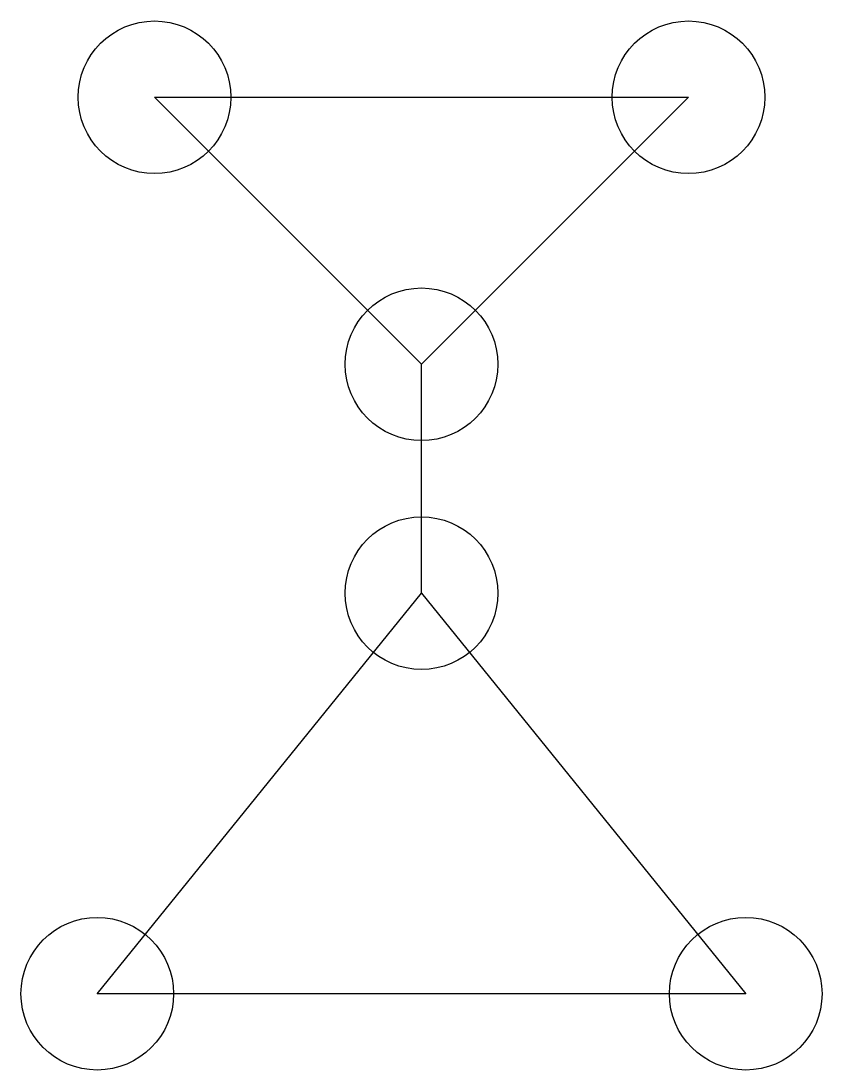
# Model space of a CAD drawing. Header units: millimetres. Extents: x -10.5 to 10.5, y -13.6 to 13.9.
import ezdxf

# ---------------------------------------------------------------- set-up
doc = ezdxf.new("R2010")
doc.units = ezdxf.units.MM
doc.layers.get('0').update_dxf_attribs({"linetype": 'CONTINUOUS'})

msp = doc.modelspace()

# ---------------------------------------------------------------- linework, layer by layer
msp.add_line((0, -1.112), (0, 4.888))
for points in [[(-7, 11.888), (7, 11.888), (0, 4.888)], [(-8.5, -11.612), (0, -1.112), (8.5, -11.612)]]:
    msp.add_lwpolyline(points, close=True)
for centre in [(-7, 11.888), (7, 11.888), (0, 4.888), (0, -1.112), (-8.5, -11.612), (8.5, -11.612)]:
    msp.add_circle(centre, 2)

doc.saveas('drawing.dxf')
